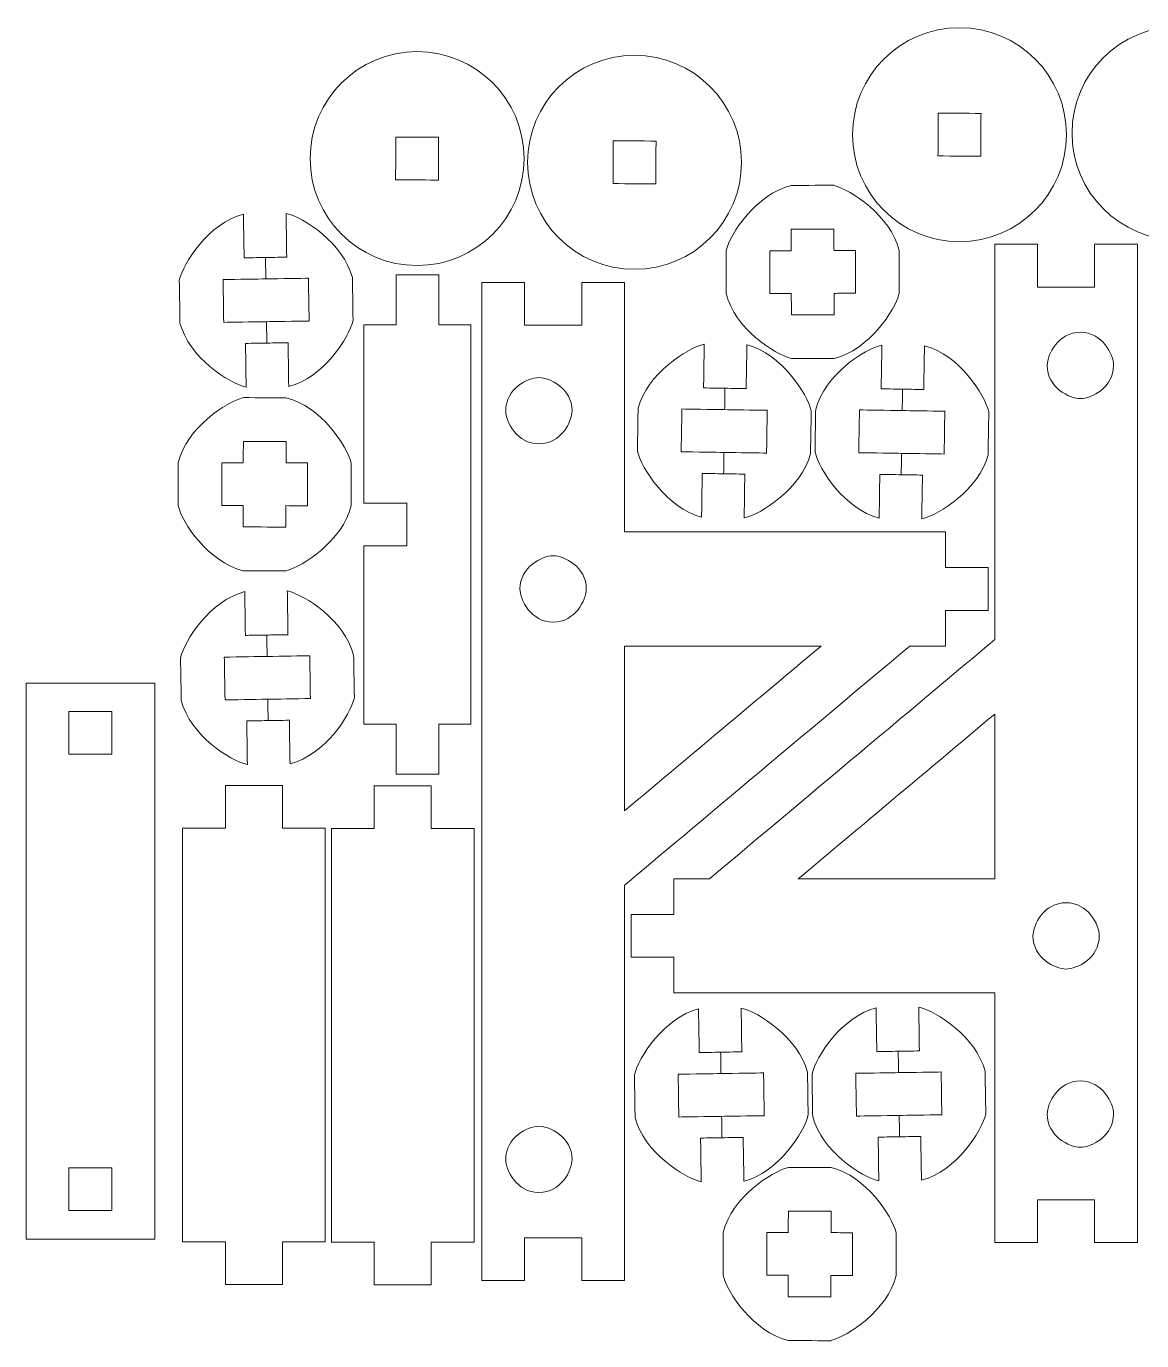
# Model space of a CAD drawing. Header units: millimetres. Extents: x -5059 to 5976, y -2595 to 3315.
# Drawn here: x 1633.3 to 1789.7, y -1569 to -1384.6 of the extents above; entities that cross this region are included whole.
import ezdxf

# ---------------------------------------------------------------- set-up
doc = ezdxf.new("R2010")
doc.units = ezdxf.units.MM
doc.header["$MEASUREMENT"] = 0
doc.layers.add('Layer 1', color=7, linetype='Continuous')
doc.layers.add('Make2D$visible$lines', color=7, linetype='Continuous')

msp = doc.modelspace()

# ---------------------------------------------------------------- linework, layer by layer
at = {"layer": 'Layer 1', "color": 250, "lineweight": 9}
for centre in [(1764.1396, -1399.8024), (1794.9129, -1399.6024), (1688.0989, -1403.1532), (1718.5788, -1403.6823)]:
    msp.add_ellipse(centre, major_axis=(0, 15), ratio=1, dxfattribs=at)
at = {"layer": 'Layer 1', "color": 18, "lineweight": 9}
for points in [[(1761.1555, -1396.7866), (1761.145, -1398.7867), (1761.1292, -1401.7866), (1761.1239, -1402.7866)], [(1767.1555, -1396.8183), (1765.1555, -1396.8078), (1762.1555, -1396.7919), (1761.1555, -1396.7866)], [(1767.1238, -1402.8182), (1767.1343, -1400.8183), (1767.1502, -1397.8183), (1767.1555, -1396.8183)], [(1685.1148, -1400.1374), (1685.1043, -1402.1375), (1685.0885, -1405.1374), (1685.0832, -1406.1374)], [(1691.1148, -1400.1691), (1689.1148, -1400.1586), (1686.1148, -1400.1427), (1685.1148, -1400.1374)], [(1691.0831, -1406.169), (1691.0936, -1404.1691), (1691.1095, -1401.1691), (1691.1148, -1400.1691)], [(1715.5947, -1400.6665), (1715.5842, -1402.6666), (1715.5684, -1405.6665), (1715.5631, -1406.6665)], [(1721.5947, -1400.6982), (1719.5947, -1400.6877), (1716.5947, -1400.6718), (1715.5947, -1400.6665)], [(1721.563, -1406.6981), (1721.5735, -1404.6982), (1721.5894, -1401.6982), (1721.5947, -1400.6982)], [(1761.1239, -1402.7866), (1763.1239, -1402.7971), (1766.1237, -1402.813), (1767.1238, -1402.8182)], [(1685.0832, -1406.1374), (1687.0832, -1406.1479), (1690.083, -1406.1638), (1691.0831, -1406.169)], [(1715.5631, -1406.6665), (1717.5631, -1406.677), (1720.5629, -1406.6929), (1721.563, -1406.6981)], [(1740.5211, -1406.938), (1735.6416, -1408.1577), (1732.0074, -1413.6533), (1731.4101, -1416.0962)], [(1740.5182, -1406.9163), (1742.5182, -1406.9112), (1745.5183, -1406.9033), (1746.5183, -1406.9008)], [(1740.5182, -1406.9163), (1740.5192, -1406.9235), (1740.5206, -1406.9343), (1740.5211, -1406.938)], [(1746.5183, -1406.9008), (1746.5192, -1406.9079), (1746.5206, -1406.9188), (1746.5211, -1406.9224)], [(1755.6794, -1416.0333), (1754.4597, -1411.1537), (1748.964, -1407.5195), (1746.5211, -1406.9224)], [(1663.748, -1410.9458), (1658.8849, -1412.2295), (1655.3231, -1417.7725), (1654.758, -1420.2229)], [(1663.8443, -1417.0798), (1663.8122, -1415.0351), (1663.764, -1411.9681), (1663.748, -1410.9458)], [(1669.8176, -1416.9795), (1669.7854, -1414.9348), (1669.7372, -1411.8679), (1669.7212, -1410.8456)], [(1669.7472, -1410.8516), (1669.7385, -1410.8496), (1669.7256, -1410.8466), (1669.7212, -1410.8456)], [(1679.024, -1419.8415), (1677.7405, -1414.9784), (1672.1976, -1411.4167), (1669.7472, -1410.8516)], [(1740.5371, -1413.0725), (1742.537, -1413.0674), (1745.537, -1413.0596), (1746.537, -1413.057)], [(1740.5448, -1416.0725), (1740.5422, -1415.0725), (1740.5383, -1413.5725), (1740.5371, -1413.0725)], [(1746.537, -1413.057), (1746.5396, -1414.057), (1746.5434, -1415.5569), (1746.5448, -1416.057)], [(1769.087, -1415.1753), (1771.087, -1415.1753), (1774.087, -1415.1753), (1775.087, -1415.1753)], [(1769.087, -1470.6113), (1769.087, -1452.1326), (1769.087, -1424.4146), (1769.087, -1415.1753)], [(1775.087, -1415.1753), (1775.087, -1417.1753), (1775.087, -1420.1753), (1775.087, -1421.1753)], [(1783.087, -1415.1753), (1785.087, -1415.1753), (1788.087, -1415.1753), (1789.087, -1415.1753)], [(1783.087, -1421.1753), (1783.087, -1419.1753), (1783.087, -1416.1753), (1783.087, -1415.1753)], [(1789.087, -1415.1753), (1789.087, -1461.8419), (1789.087, -1531.8419), (1789.087, -1555.1753)], [(1666.8439, -1417.0326), (1665.8441, -1417.0483), (1664.3443, -1417.0718), (1663.8443, -1417.0798)], [(1669.8435, -1416.9854), (1668.8437, -1417.0011), (1667.3439, -1417.0248), (1666.8439, -1417.0326)], [(1666.8439, -1417.0326), (1666.8596, -1418.0314), (1666.8831, -1419.5296), (1666.891, -1420.029)], [(1731.4101, -1416.0962), (1731.4153, -1418.0962), (1731.4231, -1421.0961), (1731.4257, -1422.0961)], [(1737.5448, -1416.0803), (1738.5448, -1416.0777), (1740.0448, -1416.0738), (1740.5448, -1416.0725)], [(1737.5604, -1422.0802), (1737.5552, -1420.0802), (1737.5474, -1417.0802), (1737.5448, -1416.0803)], [(1746.5448, -1416.057), (1747.5448, -1416.0543), (1749.0448, -1416.0505), (1749.5448, -1416.0492)], [(1749.5448, -1416.0492), (1749.55, -1418.0491), (1749.5577, -1421.0491), (1749.5603, -1422.0491)], [(1755.695, -1422.0332), (1755.6898, -1420.0332), (1755.682, -1417.0333), (1755.6794, -1416.0333)], [(1691.1408, -1419.4824), (1689.1408, -1419.4824), (1686.1408, -1419.4824), (1685.1408, -1419.4824)], [(1685.1408, -1419.4824), (1685.1408, -1421.8158), (1685.1408, -1425.3158), (1685.1408, -1426.4824)], [(1691.1408, -1426.4824), (1691.1408, -1424.1491), (1691.1408, -1420.6491), (1691.1408, -1419.4824)], [(1654.7321, -1420.2169), (1654.7407, -1420.2189), (1654.7537, -1420.2219), (1654.758, -1420.2229)], [(1654.758, -1420.2229), (1654.7894, -1422.2227), (1654.8366, -1425.2223), (1654.8523, -1426.2222)], [(1660.8918, -1420.1266), (1662.8916, -1420.0951), (1665.8912, -1420.0479), (1666.8911, -1420.0322)], [(1660.9861, -1426.1258), (1660.9547, -1424.126), (1660.9076, -1421.1264), (1660.8918, -1420.1266)], [(1666.8911, -1420.0322), (1668.8908, -1420.0008), (1671.8903, -1419.9537), (1672.8903, -1419.938)], [(1672.9586, -1425.9312), (1672.9272, -1423.9315), (1672.88, -1420.9319), (1672.8643, -1419.9319)], [(1679.1184, -1425.8408), (1679.0869, -1423.841), (1679.0398, -1420.8414), (1679.024, -1419.8415)], [(1697.1714, -1420.5178), (1699.1714, -1420.5178), (1702.1714, -1420.5178), (1703.1714, -1420.5178)], [(1697.1714, -1560.5178), (1697.1714, -1513.8512), (1697.1714, -1443.8512), (1697.1714, -1420.5178)], [(1703.1714, -1420.5178), (1703.1714, -1422.5178), (1703.1714, -1425.5178), (1703.1714, -1426.5178)], [(1711.1714, -1420.5178), (1713.1714, -1420.5178), (1716.1714, -1420.5178), (1717.1714, -1420.5178)], [(1711.1714, -1426.5178), (1711.1714, -1424.5178), (1711.1714, -1421.5178), (1711.1714, -1420.5178)], [(1717.1714, -1420.5178), (1717.1714, -1432.1845), (1717.1714, -1449.6845), (1717.1714, -1455.5178)], [(1775.087, -1421.1753), (1777.7537, -1421.1753), (1781.7537, -1421.1753), (1783.087, -1421.1753)], [(1731.4257, -1422.0961), (1732.6455, -1426.9756), (1738.1412, -1430.6098), (1740.5841, -1431.207)], [(1740.5603, -1422.0724), (1739.5604, -1422.075), (1738.0603, -1422.0789), (1737.5604, -1422.0802)], [(1740.5603, -1422.0724), (1740.5594, -1422.0653), (1740.558, -1422.0544), (1740.5575, -1422.0508)], [(1740.5681, -1425.0724), (1740.5655, -1424.0724), (1740.5617, -1422.5725), (1740.5603, -1422.0724)], [(1746.5604, -1422.0569), (1746.5594, -1422.0497), (1746.558, -1422.0389), (1746.5575, -1422.0352)], [(1749.5603, -1422.0491), (1748.5603, -1422.0517), (1747.0603, -1422.0556), (1746.5604, -1422.0569)], [(1746.5604, -1422.0569), (1746.5629, -1423.0568), (1746.5669, -1424.5569), (1746.5681, -1425.0568)], [(1746.584, -1431.1915), (1751.4635, -1429.9717), (1755.0977, -1424.476), (1755.695, -1422.0332)], [(1654.8263, -1426.2162), (1654.835, -1426.2182), (1654.8479, -1426.2212), (1654.8523, -1426.2222)], [(1654.8523, -1426.2222), (1656.1359, -1431.0852), (1661.6787, -1434.647), (1664.1293, -1435.2121)], [(1666.9853, -1426.0315), (1664.9856, -1426.0629), (1661.986, -1426.1101), (1660.9861, -1426.1258)], [(1672.9845, -1425.9372), (1670.9848, -1425.9686), (1667.9852, -1426.0158), (1666.9853, -1426.0315)], [(1666.9853, -1426.0315), (1667.001, -1427.0303), (1667.0245, -1428.5285), (1667.0324, -1429.0279)], [(1670.1285, -1435.1179), (1674.9914, -1433.8342), (1678.5533, -1428.2912), (1679.1184, -1425.8408)], [(1685.1408, -1426.4824), (1683.6408, -1426.4824), (1681.3908, -1426.4824), (1680.6408, -1426.4824)], [(1680.6408, -1426.4824), (1680.6408, -1434.8158), (1680.6408, -1447.3158), (1680.6408, -1451.4824)], [(1695.6408, -1426.4824), (1694.1408, -1426.4824), (1691.8908, -1426.4824), (1691.1408, -1426.4824)], [(1695.6408, -1482.4824), (1695.6408, -1463.8158), (1695.6408, -1435.8158), (1695.6408, -1426.4824)], [(1703.1714, -1426.5178), (1705.838, -1426.5178), (1709.838, -1426.5178), (1711.1714, -1426.5178)], [(1746.5681, -1425.0568), (1744.5681, -1425.062), (1741.5681, -1425.0698), (1740.5681, -1425.0724)], [(1664.0328, -1429.0783), (1665.0327, -1429.0626), (1666.5325, -1429.0389), (1667.0324, -1429.0311)], [(1664.1293, -1435.2121), (1664.0971, -1433.1675), (1664.0489, -1430.1006), (1664.0328, -1429.0783)], [(1667.0324, -1429.0311), (1668.0323, -1429.0154), (1669.5321, -1428.9919), (1670.032, -1428.9839)], [(1670.1025, -1435.1119), (1670.0704, -1433.0672), (1670.0222, -1430.0003), (1670.0062, -1428.978)], [(1719.0811, -1438.1761), (1720.3647, -1433.3131), (1725.9075, -1429.7513), (1728.3581, -1429.1862)], [(1728.3581, -1429.1862), (1728.3259, -1431.2308), (1728.2777, -1434.2977), (1728.2616, -1435.32)], [(1734.3313, -1429.2864), (1734.2992, -1431.3311), (1734.251, -1434.398), (1734.235, -1435.4203)], [(1734.3541, -1429.2811), (1734.3465, -1429.2829), (1734.3351, -1429.2856), (1734.3313, -1429.2864)], [(1734.3573, -1429.2804), (1739.2202, -1430.5641), (1742.7821, -1436.1071), (1743.3472, -1438.5575)], [(1743.9778, -1438.3078), (1745.2614, -1433.4448), (1750.8042, -1429.883), (1753.2548, -1429.3179)], [(1753.2548, -1429.3179), (1753.2226, -1431.3625), (1753.1744, -1434.4294), (1753.1583, -1435.4517)], [(1759.228, -1429.4181), (1759.1959, -1431.4628), (1759.1477, -1434.5297), (1759.1317, -1435.552)], [(1759.2508, -1429.4128), (1759.2432, -1429.4146), (1759.2318, -1429.4173), (1759.228, -1429.4181)], [(1759.254, -1429.4121), (1764.1169, -1430.6958), (1767.6788, -1436.2388), (1768.2439, -1438.6892)], [(1740.5841, -1431.207), (1742.584, -1431.2018), (1745.584, -1431.194), (1746.584, -1431.1915)], [(1670.1253, -1435.1172), (1670.1177, -1435.1154), (1670.1063, -1435.1127), (1670.1025, -1435.1119)], [(1728.2616, -1435.32), (1729.2615, -1435.3357), (1730.7613, -1435.3594), (1731.2612, -1435.3672)], [(1731.2141, -1438.3668), (1731.2298, -1437.368), (1731.2533, -1435.8698), (1731.2612, -1435.3704)], [(1731.2612, -1435.3672), (1732.2611, -1435.3829), (1733.7609, -1435.4064), (1734.2608, -1435.4144)], [(1753.1583, -1435.4517), (1754.1582, -1435.4674), (1755.658, -1435.4911), (1756.1579, -1435.4989)], [(1756.1108, -1438.4985), (1756.1265, -1437.4997), (1756.15, -1436.0015), (1756.1579, -1435.5021)], [(1756.1579, -1435.4989), (1757.1578, -1435.5146), (1758.6576, -1435.5381), (1759.1575, -1435.5461)], [(1654.5947, -1445.7957), (1655.8145, -1440.9162), (1661.3102, -1437.282), (1663.7531, -1436.6848)], [(1663.7531, -1436.6848), (1665.753, -1436.69), (1668.753, -1436.6978), (1669.753, -1436.7003)], [(1669.753, -1436.7003), (1674.6325, -1437.9201), (1678.2667, -1443.4158), (1678.864, -1445.8586)], [(1718.9868, -1444.1754), (1719.0182, -1442.1756), (1719.0654, -1439.176), (1719.0811, -1438.1761)], [(1719.0551, -1438.1821), (1719.0638, -1438.1801), (1719.0767, -1438.1771), (1719.0811, -1438.1761)], [(1725.2149, -1438.2725), (1725.1835, -1440.2723), (1725.1364, -1443.2719), (1725.1206, -1444.2717)], [(1731.2141, -1438.3668), (1729.2144, -1438.3354), (1726.2148, -1438.2882), (1725.2149, -1438.2725)], [(1737.2133, -1438.4611), (1735.2136, -1438.4297), (1732.214, -1438.3825), (1731.2141, -1438.3668)], [(1737.1874, -1438.4671), (1737.156, -1440.4668), (1737.1088, -1443.4664), (1737.0931, -1444.4664)], [(1743.3472, -1438.5575), (1743.3157, -1440.5573), (1743.2686, -1443.5569), (1743.2528, -1444.5568)], [(1743.8835, -1444.3071), (1743.9149, -1442.3073), (1743.9621, -1439.3077), (1743.9778, -1438.3078)], [(1743.9518, -1438.3138), (1743.9605, -1438.3118), (1743.9734, -1438.3088), (1743.9778, -1438.3078)], [(1750.1116, -1438.4042), (1750.0802, -1440.404), (1750.0331, -1443.4036), (1750.0173, -1444.4034)], [(1756.1108, -1438.4985), (1754.1111, -1438.4671), (1751.1115, -1438.4199), (1750.1116, -1438.4042)], [(1762.11, -1438.5928), (1760.1103, -1438.5614), (1757.1107, -1438.5142), (1756.1108, -1438.4985)], [(1762.0841, -1438.5988), (1762.0527, -1440.5985), (1762.0055, -1443.5981), (1761.9898, -1444.5981)], [(1768.2439, -1438.6892), (1768.2124, -1440.689), (1768.1653, -1443.6886), (1768.1495, -1444.6885)], [(1663.7371, -1442.8194), (1663.7345, -1443.8194), (1663.7307, -1445.3193), (1663.7293, -1445.8194)], [(1669.7371, -1442.835), (1667.7371, -1442.8298), (1664.7371, -1442.822), (1663.7371, -1442.8194)], [(1669.7294, -1445.8349), (1669.7319, -1444.835), (1669.7359, -1443.3349), (1669.7371, -1442.835)], [(1718.9609, -1444.1814), (1718.9695, -1444.1794), (1718.9825, -1444.1764), (1718.9868, -1444.1754)], [(1727.9768, -1453.4525), (1723.1137, -1452.1688), (1719.5519, -1446.6258), (1718.9868, -1444.1754)], [(1725.1206, -1444.2717), (1727.1204, -1444.3032), (1730.12, -1444.3504), (1731.1199, -1444.3661)], [(1731.0727, -1447.3657), (1731.0884, -1446.3669), (1731.1119, -1444.8687), (1731.1198, -1444.3693)], [(1731.1199, -1444.3661), (1733.1196, -1444.3975), (1736.1191, -1444.4446), (1737.1191, -1444.4603)], [(1743.2528, -1444.5568), (1741.9693, -1449.4199), (1736.4264, -1452.9816), (1733.976, -1453.5467)], [(1743.8576, -1444.3131), (1743.8662, -1444.3111), (1743.8792, -1444.3081), (1743.8835, -1444.3071)], [(1752.8735, -1453.5842), (1748.0104, -1452.3005), (1744.4486, -1446.7575), (1743.8835, -1444.3071)], [(1750.0173, -1444.4034), (1752.0171, -1444.4349), (1755.0167, -1444.4821), (1756.0166, -1444.4978)], [(1755.9694, -1447.4974), (1755.9851, -1446.4986), (1756.0086, -1445.0004), (1756.0165, -1444.501)], [(1756.0166, -1444.4978), (1758.0163, -1444.5292), (1761.0158, -1444.5763), (1762.0158, -1444.592)], [(1768.1495, -1444.6885), (1766.866, -1449.5516), (1761.3231, -1453.1133), (1758.8727, -1453.6784)], [(1654.5791, -1451.7956), (1654.5843, -1449.7956), (1654.5921, -1446.7957), (1654.5947, -1445.7957)], [(1660.7294, -1445.8116), (1660.7242, -1447.8116), (1660.7164, -1450.8116), (1660.7138, -1451.8115)], [(1663.7293, -1445.8194), (1662.7294, -1445.8168), (1661.2293, -1445.8129), (1660.7294, -1445.8116)], [(1663.7293, -1445.8194), (1663.7284, -1445.8265), (1663.727, -1445.8374), (1663.7265, -1445.841)], [(1669.7294, -1445.8349), (1669.7284, -1445.8421), (1669.727, -1445.8529), (1669.7265, -1445.8566)], [(1672.7293, -1445.8427), (1671.7293, -1445.8401), (1670.2293, -1445.8362), (1669.7294, -1445.8349)], [(1672.7138, -1451.8426), (1672.719, -1449.8427), (1672.7267, -1446.8427), (1672.7293, -1445.8427)], [(1678.864, -1445.8586), (1678.8588, -1447.8586), (1678.851, -1450.8585), (1678.8484, -1451.8585)], [(1728.0731, -1447.3185), (1728.041, -1449.3632), (1727.9928, -1452.4302), (1727.9768, -1453.4525)], [(1731.0727, -1447.3657), (1730.0729, -1447.35), (1728.5731, -1447.3265), (1728.0731, -1447.3185)], [(1734.0723, -1447.4129), (1733.0725, -1447.3972), (1731.5727, -1447.3735), (1731.0727, -1447.3657)], [(1734.0464, -1447.4188), (1734.0142, -1449.4635), (1733.966, -1452.5304), (1733.95, -1453.5527)], [(1752.9698, -1447.4502), (1752.9377, -1449.4949), (1752.8895, -1452.5619), (1752.8735, -1453.5842)], [(1755.9694, -1447.4974), (1754.9696, -1447.4817), (1753.4698, -1447.4582), (1752.9698, -1447.4502)], [(1758.969, -1447.5446), (1757.9692, -1447.5289), (1756.4694, -1447.5052), (1755.9694, -1447.4974)], [(1758.9431, -1447.5505), (1758.9109, -1449.5952), (1758.8627, -1452.6621), (1758.8467, -1453.6844)], [(1663.6901, -1460.9538), (1658.8106, -1459.7341), (1655.1764, -1454.2385), (1654.5791, -1451.7956)], [(1660.7138, -1451.8115), (1661.7138, -1451.8141), (1663.2138, -1451.818), (1663.7138, -1451.8193)], [(1663.7138, -1451.8193), (1663.7112, -1452.8193), (1663.7073, -1454.3193), (1663.7061, -1454.8193)], [(1678.8484, -1451.8585), (1677.6287, -1456.7381), (1672.133, -1460.3723), (1669.6901, -1460.9694)], [(1669.706, -1454.8348), (1669.7086, -1453.8348), (1669.7124, -1452.3349), (1669.7138, -1451.8348)], [(1669.7138, -1451.8348), (1670.7138, -1451.8375), (1672.2138, -1451.8413), (1672.7138, -1451.8426)], [(1686.6408, -1451.4824), (1684.6408, -1451.4824), (1681.6408, -1451.4824), (1680.6408, -1451.4824)], [(1686.6408, -1457.4824), (1686.6408, -1455.4824), (1686.6408, -1452.4824), (1686.6408, -1451.4824)], [(1733.976, -1453.5467), (1733.9673, -1453.5487), (1733.9544, -1453.5517), (1733.95, -1453.5527)], [(1758.8727, -1453.6784), (1758.864, -1453.6804), (1758.8511, -1453.6834), (1758.8467, -1453.6844)], [(1663.7061, -1454.8193), (1665.706, -1454.8244), (1668.706, -1454.8322), (1669.706, -1454.8348)], [(1717.1714, -1455.5178), (1732.1714, -1455.5178), (1754.6714, -1455.5178), (1762.1714, -1455.5178)], [(1762.1714, -1455.5178), (1762.1714, -1457.1845), (1762.1714, -1459.6845), (1762.1714, -1460.5178)], [(1680.6408, -1457.4824), (1682.6408, -1457.4824), (1685.6408, -1457.4824), (1686.6408, -1457.4824)], [(1680.6408, -1457.4824), (1680.6408, -1465.8158), (1680.6408, -1478.3158), (1680.6408, -1482.4824)], [(1663.6872, -1460.9755), (1663.6882, -1460.9683), (1663.6896, -1460.9575), (1663.6901, -1460.9538)], [(1663.6872, -1460.9755), (1665.6872, -1460.9806), (1668.6873, -1460.9885), (1669.6873, -1460.991)], [(1669.6873, -1460.991), (1669.6882, -1460.9839), (1669.6896, -1460.973), (1669.6901, -1460.9694)], [(1762.1714, -1460.5178), (1764.1714, -1460.5178), (1767.1714, -1460.5178), (1768.1714, -1460.5178)], [(1768.1714, -1460.5178), (1768.1714, -1462.5178), (1768.1714, -1465.5178), (1768.1714, -1466.5178)], [(1663.9263, -1463.8937), (1659.0632, -1465.1774), (1655.5014, -1470.7204), (1654.9363, -1473.1708)], [(1664.0226, -1470.0277), (1663.9905, -1467.983), (1663.9423, -1464.916), (1663.9263, -1463.8937)], [(1669.9959, -1469.9274), (1669.9637, -1467.8827), (1669.9155, -1464.8158), (1669.8995, -1463.7935)], [(1669.9255, -1463.7995), (1669.9168, -1463.7975), (1669.9039, -1463.7945), (1669.8995, -1463.7935)], [(1679.2023, -1472.7894), (1677.9188, -1467.9263), (1672.3759, -1464.3646), (1669.9255, -1463.7995)], [(1762.1714, -1466.5178), (1762.1714, -1468.1845), (1762.1714, -1470.6845), (1762.1714, -1471.5178)], [(1768.1714, -1466.5178), (1766.1714, -1466.5178), (1763.1714, -1466.5178), (1762.1714, -1466.5178)], [(1667.0222, -1469.9805), (1666.0224, -1469.9962), (1664.5226, -1470.0197), (1664.0226, -1470.0277)], [(1670.0218, -1469.9333), (1669.022, -1469.949), (1667.5222, -1469.9727), (1667.0222, -1469.9805)], [(1667.0222, -1469.9805), (1667.0379, -1470.9793), (1667.0614, -1472.4775), (1667.0693, -1472.9769)], [(1729.087, -1504.1753), (1742.4204, -1492.9873), (1762.4204, -1476.2053), (1769.087, -1470.6113)], [(1667.0694, -1472.9801), (1669.0691, -1472.9487), (1672.0686, -1472.9016), (1673.0686, -1472.8859)], [(1673.1369, -1478.8791), (1673.1055, -1476.8794), (1673.0583, -1473.8798), (1673.0426, -1472.8798)], [(1679.2967, -1478.7887), (1679.2652, -1476.7889), (1679.2181, -1473.7893), (1679.2023, -1472.7894)], [(1717.1714, -1471.5178), (1717.1714, -1479.2247), (1717.1714, -1490.7851), (1717.1714, -1494.6385)], [(1717.1714, -1494.6385), (1726.3561, -1486.9316), (1740.1332, -1475.3713), (1744.7256, -1471.5178)], [(1744.7256, -1471.5178), (1735.5408, -1471.5178), (1721.7637, -1471.5178), (1717.1714, -1471.5178)], [(1757.1714, -1471.5178), (1743.838, -1482.7058), (1723.838, -1499.4878), (1717.1714, -1505.0818)], [(1762.1714, -1471.5178), (1760.5047, -1471.5178), (1758.0047, -1471.5178), (1757.1714, -1471.5178)], [(1654.9104, -1473.1648), (1654.919, -1473.1668), (1654.932, -1473.1698), (1654.9363, -1473.1708)], [(1654.9363, -1473.1708), (1654.9677, -1475.1706), (1655.0149, -1478.1702), (1655.0306, -1479.1701)], [(1661.0701, -1473.0745), (1663.0699, -1473.043), (1666.0695, -1472.9958), (1667.0694, -1472.9801)], [(1661.1644, -1479.0737), (1661.133, -1477.0739), (1661.0859, -1474.0743), (1661.0701, -1473.0745)], [(1655.0046, -1479.1641), (1655.0133, -1479.1661), (1655.0262, -1479.1691), (1655.0306, -1479.1701)], [(1655.0306, -1479.1701), (1656.3142, -1484.0331), (1661.857, -1487.5949), (1664.3076, -1488.16)], [(1667.1636, -1478.9794), (1665.1639, -1479.0108), (1662.1643, -1479.058), (1661.1644, -1479.0737)], [(1673.1628, -1478.8851), (1671.1631, -1478.9165), (1668.1635, -1478.9637), (1667.1636, -1478.9794)], [(1667.1636, -1478.9794), (1667.1793, -1479.9782), (1667.2028, -1481.4764), (1667.2107, -1481.9758)], [(1670.3068, -1488.0658), (1675.1697, -1486.7821), (1678.7316, -1481.2391), (1679.2967, -1478.7887)], [(1664.2111, -1482.0262), (1665.211, -1482.0105), (1666.7108, -1481.9868), (1667.2107, -1481.979)], [(1664.3076, -1488.16), (1664.2754, -1486.1154), (1664.2272, -1483.0485), (1664.2111, -1482.0262)], [(1667.2107, -1481.979), (1668.2106, -1481.9633), (1669.7104, -1481.9398), (1670.2103, -1481.9318)], [(1670.2808, -1488.0598), (1670.2487, -1486.0151), (1670.2005, -1482.9482), (1670.1845, -1481.9259)], [(1769.087, -1481.0546), (1759.9023, -1488.7615), (1746.1252, -1500.3218), (1741.5328, -1504.1753)], [(1769.087, -1504.1753), (1769.087, -1496.4684), (1769.087, -1484.908), (1769.087, -1481.0546)], [(1680.6408, -1482.4824), (1682.1408, -1482.4824), (1684.3908, -1482.4824), (1685.1408, -1482.4824)], [(1685.1408, -1482.4824), (1685.1408, -1484.8158), (1685.1408, -1488.3158), (1685.1408, -1489.4824)], [(1691.1408, -1489.4824), (1691.1408, -1487.1491), (1691.1408, -1483.6491), (1691.1408, -1482.4824)], [(1691.1408, -1482.4824), (1692.6408, -1482.4824), (1694.8908, -1482.4824), (1695.6408, -1482.4824)], [(1670.3036, -1488.0651), (1670.296, -1488.0633), (1670.2846, -1488.0606), (1670.2808, -1488.0598)], [(1685.1408, -1489.4824), (1687.1408, -1489.4824), (1690.1408, -1489.4824), (1691.1408, -1489.4824)], [(1661.2124, -1497.0751), (1661.2124, -1495.0751), (1661.2124, -1492.0751), (1661.2124, -1491.0751)], [(1669.2124, -1491.0751), (1666.5457, -1491.0751), (1662.5457, -1491.0751), (1661.2124, -1491.0751)], [(1669.2124, -1491.0751), (1669.2124, -1493.0751), (1669.2124, -1496.0751), (1669.2124, -1497.0751)], [(1682.0861, -1497.1077), (1682.0861, -1495.1077), (1682.0861, -1492.1077), (1682.0861, -1491.1077)], [(1690.0861, -1491.1077), (1687.4194, -1491.1077), (1683.4194, -1491.1077), (1682.0861, -1491.1077)], [(1690.0861, -1491.1077), (1690.0861, -1493.1077), (1690.0861, -1496.1077), (1690.0861, -1497.1077)], [(1655.2124, -1497.0751), (1657.2124, -1497.0751), (1660.2124, -1497.0751), (1661.2124, -1497.0751)], [(1655.2124, -1555.0751), (1655.2124, -1535.7418), (1655.2124, -1506.7418), (1655.2124, -1497.0751)], [(1669.2124, -1497.0751), (1671.2124, -1497.0751), (1674.2124, -1497.0751), (1675.2124, -1497.0751)], [(1675.2124, -1497.0751), (1675.2124, -1516.4085), (1675.2124, -1545.4085), (1675.2124, -1555.0751)], [(1676.0861, -1497.1077), (1678.0861, -1497.1077), (1681.0861, -1497.1077), (1682.0861, -1497.1077)], [(1676.0861, -1555.1077), (1676.0861, -1535.7744), (1676.0861, -1506.7744), (1676.0861, -1497.1077)], [(1690.0861, -1497.1077), (1692.0861, -1497.1077), (1695.0861, -1497.1077), (1696.0861, -1497.1077)], [(1696.0861, -1497.1077), (1696.0861, -1516.4411), (1696.0861, -1545.4411), (1696.0861, -1555.1077)], [(1724.087, -1504.1753), (1725.7537, -1504.1753), (1728.2537, -1504.1753), (1729.087, -1504.1753)], [(1724.087, -1509.1753), (1724.087, -1507.5086), (1724.087, -1505.0086), (1724.087, -1504.1753)], [(1741.5328, -1504.1753), (1750.7176, -1504.1753), (1764.4947, -1504.1753), (1769.087, -1504.1753)], [(1717.1714, -1505.0818), (1717.1714, -1523.5605), (1717.1714, -1551.2785), (1717.1714, -1560.5178)], [(1718.087, -1509.1753), (1720.087, -1509.1753), (1723.087, -1509.1753), (1724.087, -1509.1753)], [(1718.087, -1515.1753), (1718.087, -1513.1753), (1718.087, -1510.1753), (1718.087, -1509.1753)], [(1724.087, -1515.1753), (1722.087, -1515.1753), (1719.087, -1515.1753), (1718.087, -1515.1753)], [(1724.087, -1520.1753), (1724.087, -1518.5086), (1724.087, -1516.0086), (1724.087, -1515.1753)], [(1769.087, -1520.1753), (1754.087, -1520.1753), (1731.587, -1520.1753), (1724.087, -1520.1753)], [(1769.087, -1555.1753), (1769.087, -1543.5086), (1769.087, -1526.0086), (1769.087, -1520.1753)], [(1727.5537, -1522.3993), (1722.6906, -1523.683), (1719.1288, -1529.226), (1718.5637, -1531.6764)], [(1727.65, -1528.5333), (1727.6179, -1526.4886), (1727.5697, -1523.4216), (1727.5537, -1522.3993)], [(1733.6233, -1528.433), (1733.5911, -1526.3883), (1733.5429, -1523.3214), (1733.5269, -1522.2991)], [(1733.5529, -1522.3051), (1733.5442, -1522.3031), (1733.5313, -1522.3001), (1733.5269, -1522.2991)], [(1742.8297, -1531.295), (1741.5462, -1526.4319), (1736.0033, -1522.8702), (1733.5529, -1522.3051)], [(1752.4504, -1522.2676), (1747.5873, -1523.5513), (1744.0255, -1529.0943), (1743.4604, -1531.5447)], [(1752.5467, -1528.4016), (1752.5146, -1526.3569), (1752.4664, -1523.2899), (1752.4504, -1522.2676)], [(1758.52, -1528.3013), (1758.4878, -1526.2566), (1758.4396, -1523.1897), (1758.4236, -1522.1674)], [(1758.4496, -1522.1734), (1758.4409, -1522.1714), (1758.428, -1522.1684), (1758.4236, -1522.1674)], [(1767.7264, -1531.1633), (1766.4429, -1526.3002), (1760.9, -1522.7385), (1758.4496, -1522.1734)], [(1730.6496, -1528.4861), (1729.6498, -1528.5018), (1728.15, -1528.5253), (1727.65, -1528.5333)], [(1733.6492, -1528.4389), (1732.6494, -1528.4546), (1731.1496, -1528.4783), (1730.6496, -1528.4861)], [(1730.6496, -1528.4861), (1730.6653, -1529.4849), (1730.6888, -1530.9831), (1730.6967, -1531.4825)], [(1755.5463, -1528.3544), (1754.5465, -1528.3701), (1753.0467, -1528.3936), (1752.5467, -1528.4016)], [(1758.5459, -1528.3072), (1757.5461, -1528.3229), (1756.0463, -1528.3466), (1755.5463, -1528.3544)], [(1755.5463, -1528.3544), (1755.562, -1529.3532), (1755.5855, -1530.8514), (1755.5934, -1531.3508)], [(1718.5378, -1531.6704), (1718.5464, -1531.6724), (1718.5594, -1531.6754), (1718.5637, -1531.6764)], [(1718.5637, -1531.6764), (1718.5951, -1533.6762), (1718.6423, -1536.6758), (1718.658, -1537.6757)], [(1724.6975, -1531.5801), (1726.6973, -1531.5486), (1729.6969, -1531.5014), (1730.6968, -1531.4857)], [(1724.7918, -1537.5793), (1724.7604, -1535.5795), (1724.7133, -1532.5799), (1724.6975, -1531.5801)], [(1730.6968, -1531.4857), (1732.6965, -1531.4543), (1735.696, -1531.4072), (1736.696, -1531.3915)], [(1736.7643, -1537.3847), (1736.7329, -1535.385), (1736.6857, -1532.3854), (1736.67, -1531.3854)], [(1742.9241, -1537.2943), (1742.8926, -1535.2945), (1742.8455, -1532.2949), (1742.8297, -1531.295)], [(1743.4345, -1531.5387), (1743.4431, -1531.5407), (1743.4561, -1531.5437), (1743.4604, -1531.5447)], [(1743.4604, -1531.5447), (1743.4918, -1533.5445), (1743.539, -1536.5441), (1743.5547, -1537.544)], [(1749.5942, -1531.4484), (1751.594, -1531.4169), (1754.5936, -1531.3697), (1755.5935, -1531.354)], [(1749.6885, -1537.4476), (1749.6571, -1535.4478), (1749.61, -1532.4482), (1749.5942, -1531.4484)], [(1755.5935, -1531.354), (1757.5932, -1531.3226), (1760.5927, -1531.2755), (1761.5927, -1531.2598)], [(1761.661, -1537.253), (1761.6296, -1535.2533), (1761.5824, -1532.2537), (1761.5667, -1531.2537)], [(1767.8208, -1537.1626), (1767.7893, -1535.1628), (1767.7422, -1532.1632), (1767.7264, -1531.1633)], [(1736.7902, -1537.3907), (1734.7905, -1537.4221), (1731.7909, -1537.4693), (1730.791, -1537.485)], [(1733.9342, -1546.5714), (1738.7971, -1545.2877), (1742.359, -1539.7447), (1742.9241, -1537.2943)], [(1755.6877, -1537.3533), (1753.688, -1537.3847), (1750.6884, -1537.4319), (1749.6885, -1537.4476)], [(1761.6869, -1537.259), (1759.6872, -1537.2904), (1756.6876, -1537.3376), (1755.6877, -1537.3533)], [(1755.6877, -1537.3533), (1755.7034, -1538.3521), (1755.7269, -1539.8503), (1755.7348, -1540.3497)], [(1758.8309, -1546.4397), (1763.6938, -1545.156), (1767.2557, -1539.613), (1767.8208, -1537.1626)], [(1718.632, -1537.6697), (1718.6407, -1537.6717), (1718.6536, -1537.6747), (1718.658, -1537.6757)], [(1718.658, -1537.6757), (1719.9416, -1542.5387), (1725.4844, -1546.1005), (1727.935, -1546.6656)], [(1730.791, -1537.485), (1728.7913, -1537.5164), (1725.7917, -1537.5636), (1724.7918, -1537.5793)], [(1730.791, -1537.485), (1730.8067, -1538.4838), (1730.8302, -1539.982), (1730.8381, -1540.4814)], [(1743.5287, -1537.538), (1743.5374, -1537.54), (1743.5503, -1537.543), (1743.5547, -1537.544)], [(1743.5547, -1537.544), (1744.8383, -1542.407), (1750.3811, -1545.9688), (1752.8317, -1546.5339)], [(1727.8385, -1540.5318), (1728.8384, -1540.5161), (1730.3382, -1540.4924), (1730.8381, -1540.4846)], [(1727.935, -1546.6656), (1727.9028, -1544.621), (1727.8546, -1541.5541), (1727.8385, -1540.5318)], [(1730.8381, -1540.4846), (1731.838, -1540.4689), (1733.3378, -1540.4454), (1733.8377, -1540.4374)], [(1733.9082, -1546.5654), (1733.8761, -1544.5207), (1733.8279, -1541.4538), (1733.8119, -1540.4315)], [(1752.7352, -1540.4001), (1753.7351, -1540.3844), (1755.2349, -1540.3607), (1755.7348, -1540.3529)], [(1752.8317, -1546.5339), (1752.7995, -1544.4893), (1752.7513, -1541.4224), (1752.7352, -1540.4001)], [(1755.7348, -1540.3529), (1756.7347, -1540.3372), (1758.2345, -1540.3137), (1758.7344, -1540.3057)], [(1758.8049, -1546.4337), (1758.7728, -1544.389), (1758.7246, -1541.3221), (1758.7086, -1540.2998)], [(1731.0026, -1553.7557), (1732.2224, -1548.8762), (1737.7181, -1545.242), (1740.161, -1544.6448)], [(1740.161, -1544.6448), (1742.1609, -1544.65), (1745.1609, -1544.6578), (1746.1609, -1544.6603)], [(1746.1609, -1544.6603), (1751.0404, -1545.8801), (1754.6746, -1551.3758), (1755.2719, -1553.8186)], [(1733.931, -1546.5707), (1733.9234, -1546.5689), (1733.912, -1546.5662), (1733.9082, -1546.5654)], [(1758.8277, -1546.439), (1758.8201, -1546.4372), (1758.8087, -1546.4345), (1758.8049, -1546.4337)], [(1775.087, -1549.1753), (1775.087, -1551.1753), (1775.087, -1554.1753), (1775.087, -1555.1753)], [(1783.087, -1549.1753), (1780.4204, -1549.1753), (1776.4204, -1549.1753), (1775.087, -1549.1753)], [(1783.087, -1555.1753), (1783.087, -1553.1753), (1783.087, -1550.1753), (1783.087, -1549.1753)], [(1740.145, -1550.7794), (1740.1424, -1551.7794), (1740.1386, -1553.2793), (1740.1372, -1553.7794)], [(1746.145, -1550.795), (1744.145, -1550.7898), (1741.145, -1550.782), (1740.145, -1550.7794)], [(1746.1373, -1553.7949), (1746.1398, -1552.795), (1746.1438, -1551.2949), (1746.145, -1550.795)], [(1730.987, -1559.7556), (1730.9922, -1557.7556), (1731, -1554.7557), (1731.0026, -1553.7557)], [(1737.1373, -1553.7716), (1737.1321, -1555.7716), (1737.1243, -1558.7716), (1737.1217, -1559.7715)], [(1740.1372, -1553.7794), (1739.1373, -1553.7768), (1737.6372, -1553.7729), (1737.1373, -1553.7716)], [(1740.1372, -1553.7794), (1740.1363, -1553.7865), (1740.1349, -1553.7974), (1740.1344, -1553.801)], [(1746.1373, -1553.7949), (1746.1363, -1553.8021), (1746.1349, -1553.8129), (1746.1344, -1553.8166)], [(1749.1372, -1553.8027), (1748.1372, -1553.8001), (1746.6372, -1553.7962), (1746.1373, -1553.7949)], [(1749.1217, -1559.8026), (1749.1269, -1557.8027), (1749.1346, -1554.8027), (1749.1372, -1553.8027)], [(1755.2719, -1553.8186), (1755.2667, -1555.8186), (1755.2589, -1558.8185), (1755.2563, -1559.8185)], [(1661.2124, -1555.0751), (1659.2124, -1555.0751), (1656.2124, -1555.0751), (1655.2124, -1555.0751)], [(1661.2124, -1561.0751), (1661.2124, -1559.0751), (1661.2124, -1556.0751), (1661.2124, -1555.0751)], [(1675.2124, -1555.0751), (1673.2124, -1555.0751), (1670.2124, -1555.0751), (1669.2124, -1555.0751)], [(1669.2124, -1555.0751), (1669.2124, -1557.0751), (1669.2124, -1560.0751), (1669.2124, -1561.0751)], [(1682.0861, -1555.1077), (1680.0861, -1555.1077), (1677.0861, -1555.1077), (1676.0861, -1555.1077)], [(1682.0861, -1561.1077), (1682.0861, -1559.1077), (1682.0861, -1556.1077), (1682.0861, -1555.1077)], [(1696.0861, -1555.1077), (1694.0861, -1555.1077), (1691.0861, -1555.1077), (1690.0861, -1555.1077)], [(1690.0861, -1555.1077), (1690.0861, -1557.1077), (1690.0861, -1560.1077), (1690.0861, -1561.1077)], [(1703.1714, -1554.5178), (1703.1714, -1556.5178), (1703.1714, -1559.5178), (1703.1714, -1560.5178)], [(1711.1714, -1554.5178), (1708.5047, -1554.5178), (1704.5047, -1554.5178), (1703.1714, -1554.5178)], [(1711.1714, -1560.5178), (1711.1714, -1558.5178), (1711.1714, -1555.5178), (1711.1714, -1554.5178)], [(1775.087, -1555.1753), (1773.087, -1555.1753), (1770.087, -1555.1753), (1769.087, -1555.1753)], [(1789.087, -1555.1753), (1787.087, -1555.1753), (1784.087, -1555.1753), (1783.087, -1555.1753)], [(1669.2124, -1561.0751), (1666.5457, -1561.0751), (1662.5457, -1561.0751), (1661.2124, -1561.0751)], [(1690.0861, -1561.1077), (1687.4194, -1561.1077), (1683.4194, -1561.1077), (1682.0861, -1561.1077)], [(1703.1714, -1560.5178), (1701.1714, -1560.5178), (1698.1714, -1560.5178), (1697.1714, -1560.5178)], [(1717.1714, -1560.5178), (1715.1714, -1560.5178), (1712.1714, -1560.5178), (1711.1714, -1560.5178)], [(1740.098, -1568.9138), (1735.2185, -1567.6941), (1731.5843, -1562.1985), (1730.987, -1559.7556)], [(1737.1217, -1559.7715), (1738.1217, -1559.7741), (1739.6217, -1559.778), (1740.1217, -1559.7793)], [(1740.1217, -1559.7793), (1740.1191, -1560.7793), (1740.1152, -1562.2793), (1740.114, -1562.7793)], [(1755.2563, -1559.8185), (1754.0366, -1564.6981), (1748.5409, -1568.3323), (1746.098, -1568.9294)], [(1746.1139, -1562.7948), (1746.1165, -1561.7948), (1746.1203, -1560.2949), (1746.1217, -1559.7948)], [(1746.1217, -1559.7948), (1747.1217, -1559.7975), (1748.6217, -1559.8013), (1749.1217, -1559.8026)], [(1740.114, -1562.7793), (1742.1139, -1562.7844), (1745.1139, -1562.7922), (1746.1139, -1562.7948)], [(1740.0951, -1568.9355), (1740.0961, -1568.9283), (1740.0975, -1568.9175), (1740.098, -1568.9138)], [(1740.0951, -1568.9355), (1742.0951, -1568.9406), (1745.0952, -1568.9485), (1746.0952, -1568.951)], [(1746.0952, -1568.951), (1746.0961, -1568.9439), (1746.0975, -1568.933), (1746.098, -1568.9294)]]:
    msp.add_open_spline(points, degree=3, dxfattribs=at)
for points in [[(1781.087, -1427.5253), (1777.987, -1427.5253), (1776.437, -1430.6253), (1776.437, -1432.1753), (1776.437, -1432.1753), (1776.437, -1435.2753), (1779.537, -1436.8253), (1781.087, -1436.8253)], [(1781.087, -1427.5253), (1784.187, -1427.5253), (1785.737, -1430.6253), (1785.737, -1432.1753), (1785.737, -1432.1753), (1785.737, -1435.2753), (1782.637, -1436.8253), (1781.087, -1436.8253)], [(1705.1714, -1443.1678), (1702.0714, -1443.1678), (1700.5214, -1440.0678), (1700.5214, -1438.5178), (1700.5214, -1438.5178), (1700.5214, -1435.4178), (1703.6214, -1433.8678), (1705.1714, -1433.8678)], [(1705.1714, -1443.1678), (1708.2714, -1443.1678), (1709.8214, -1440.0678), (1709.8214, -1438.5178), (1709.8214, -1438.5178), (1709.8214, -1435.4178), (1706.7214, -1433.8678), (1705.1714, -1433.8678)], [(1707.1714, -1468.1678), (1704.0714, -1468.1678), (1702.5214, -1465.0678), (1702.5214, -1463.5178), (1702.5214, -1463.5178), (1702.5214, -1460.4178), (1705.6214, -1458.8678), (1707.1714, -1458.8678)], [(1707.1714, -1468.1678), (1710.2714, -1468.1678), (1711.8214, -1465.0678), (1711.8214, -1463.5178), (1711.8214, -1463.5178), (1711.8214, -1460.4178), (1708.7214, -1458.8678), (1707.1714, -1458.8678)], [(1779.087, -1507.5253), (1775.987, -1507.5253), (1774.437, -1510.6253), (1774.437, -1512.1753), (1774.437, -1512.1753), (1774.437, -1515.2753), (1777.537, -1516.8253), (1779.087, -1516.8253)], [(1779.087, -1507.5253), (1782.187, -1507.5253), (1783.737, -1510.6253), (1783.737, -1512.1753), (1783.737, -1512.1753), (1783.737, -1515.2753), (1780.637, -1516.8253), (1779.087, -1516.8253)], [(1781.087, -1532.5253), (1777.987, -1532.5253), (1776.437, -1535.6253), (1776.437, -1537.1753), (1776.437, -1537.1753), (1776.437, -1540.2753), (1779.537, -1541.8253), (1781.087, -1541.8253)], [(1781.087, -1532.5253), (1784.187, -1532.5253), (1785.737, -1535.6253), (1785.737, -1537.1753), (1785.737, -1537.1753), (1785.737, -1540.2753), (1782.637, -1541.8253), (1781.087, -1541.8253)], [(1705.1714, -1548.1678), (1702.0714, -1548.1678), (1700.5214, -1545.0678), (1700.5214, -1543.5178), (1700.5214, -1543.5178), (1700.5214, -1540.4178), (1703.6214, -1538.8678), (1705.1714, -1538.8678)], [(1705.1714, -1548.1678), (1708.2714, -1548.1678), (1709.8214, -1545.0678), (1709.8214, -1543.5178), (1709.8214, -1543.5178), (1709.8214, -1540.4178), (1706.7214, -1538.8678), (1705.1714, -1538.8678)]]:
    msp.add_open_spline(points, degree=3, knots=[0, 0, 0, 0, 0.33333333, 0.33333333, 0.33333333, 0.33333333, 1, 1, 1, 1], dxfattribs=at)
at = {"layer": 'Make2D$visible$lines', "color": 250, "lineweight": 9}
msp.add_lwpolyline([(1633.3067, -1554.7085), (1651.3067, -1554.7085), (1651.3067, -1476.7085), (1633.3067, -1476.7085), (1633.3067, -1554.7085)], close=True, dxfattribs=at)
at = {"layer": 'Make2D$visible$lines', "color": 18, "lineweight": 9}
for points in [[(1639.2875, -1480.7085), (1639.2875, -1482.7085), (1639.2875, -1485.7085), (1639.2875, -1486.7085)], [(1645.2875, -1480.7085), (1643.2875, -1480.7085), (1640.2875, -1480.7085), (1639.2875, -1480.7085)], [(1645.2875, -1486.7085), (1645.2875, -1484.7085), (1645.2875, -1481.7085), (1645.2875, -1480.7085)], [(1639.2875, -1486.7085), (1641.2875, -1486.7085), (1644.2875, -1486.7085), (1645.2875, -1486.7085)], [(1639.2875, -1544.7085), (1639.2875, -1546.7085), (1639.2875, -1549.7085), (1639.2875, -1550.7085)], [(1645.2875, -1544.7085), (1643.2875, -1544.7085), (1640.2875, -1544.7085), (1639.2875, -1544.7085)], [(1645.2875, -1550.7085), (1645.2875, -1548.7085), (1645.2875, -1545.7085), (1645.2875, -1544.7085)], [(1639.2875, -1550.7085), (1641.2875, -1550.7085), (1644.2875, -1550.7085), (1645.2875, -1550.7085)]]:
    msp.add_open_spline(points, degree=3, dxfattribs=at)

doc.saveas('drawing.dxf')
